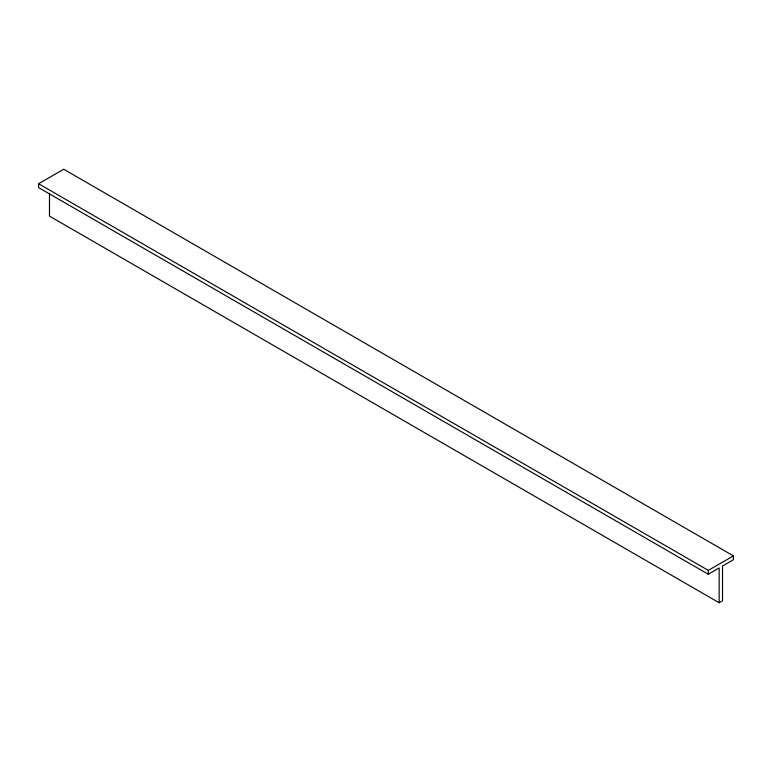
<?xml version="1.0" encoding="UTF-8"?>
<svg xmlns="http://www.w3.org/2000/svg" width="772" height="772" viewBox="0 0 772 772"><rect width="100%" height="100%" fill="white"/><g stroke="black" fill="none" stroke-linecap="round" stroke-linejoin="round"><path stroke-width="1.16" d="M719.166 602.758L719.166 567.96L708.291 574.243L38.6 187.606L38.6 183.736L63.709 169.242L733.4 555.879L733.4 559.748L722.515 566.03L722.515 600.828L719.166 602.758L49.485 216.121L49.485 193.318M38.6 183.736L708.291 570.383L733.4 555.879M708.291 570.383L708.291 574.243"/></g></svg>
